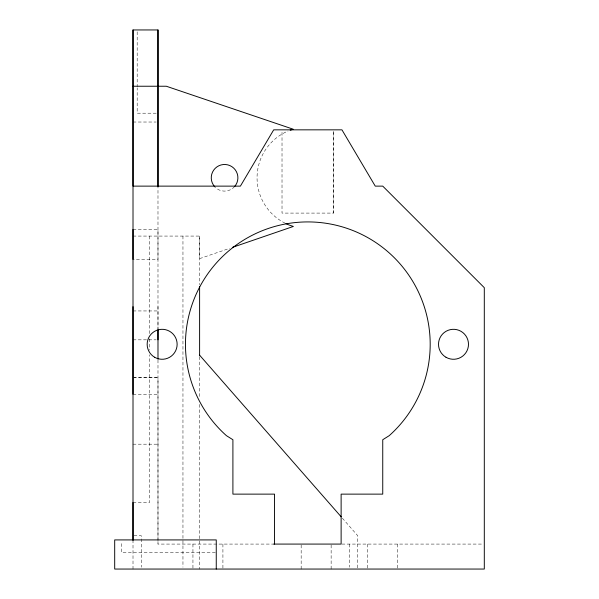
<?xml version="1.0" encoding="UTF-8"?>
<svg xmlns="http://www.w3.org/2000/svg" width="599" height="599" viewBox="0 0 599 599"><rect width="100%" height="100%" fill="white"/><g stroke="black" fill="none" stroke-linecap="round" stroke-linejoin="round"><path stroke-width="0.45" stroke-dasharray="3 2.25" d="M274.529 544.079L157.986 544.079L157.986 377.542L133.936 377.542M157.986 306.666L157.986 328.739L157.986 187.06M133.008 236.073L199.609 236.073L199.602 258.641L229.679 248.315M333.628 213.094L333.628 130.777L333.628 213.094L282.017 213.094L282.017 130.777M156.174 113.196L137.178 113.196L137.178 87.941M133.008 122.024L156.137 122.024M133.008 229.41L157.986 229.41L157.986 259.382L133.008 259.382M133.008 310.948L157.986 310.948M133.008 339.835L156.137 339.835M133.015 377.542L157.986 377.542M133.008 394.239L157.986 394.239M133.008 444.181L157.986 444.181M133.008 502.456L149.66 502.456L149.66 354.773M133.936 535.753L141.334 535.753L141.334 567.201M341.902 544.079L483.371 544.079M215.326 552.398L121.357 552.398L121.357 541.698M342.388 518.187L357.768 535.753L357.768 569.05M397.729 544.079L397.729 569.05M367.764 544.079L367.764 569.05M349.449 544.079L349.449 567.201M331.135 545L331.135 569.05M301.162 545L301.162 569.05M222.918 544.079L222.918 569.05M199.609 236.073L199.609 284.712M199.609 356.727L199.602 398.14M199.609 404.43L199.609 569.05M192.945 544.079L192.945 569.05M182.957 236.073L182.957 567.178M157.986 359.969L157.986 544.079M149.66 236.073L149.66 334.212M149.66 338.884L149.66 350.101M137.178 31.822L137.178 87.005M133.008 539.916L133.008 569.05M234.606 186.566A13.32 13.32 0 0 1 215.378 187.427M285.191 223.255A50.78 50.78 0 0 1 288.029 131.039"/><path stroke-width="0.9" d="M133.008 539.916L133.008 502.456M133.008 394.239L133.008 306.666M133.008 259.382L133.008 229.41M157.986 186.267L157.986 29.95L133.015 29.95L133.008 186.124L240.394 186.132L273.691 129.841L341.954 129.841L375.251 186.132L382.746 186.124L484.299 287.685L484.306 569.05L114.694 569.05L114.694 539.916L216.254 539.916L216.254 569.05M157.986 339.835L157.986 330.581M157.986 186.124L157.986 29.95M232.33 247.402L293.36 226.452L289.482 225.149A50.78 50.78 0 0 1 285.888 223.599M290.223 130.2L293.196 129.204L166.305 86.234L133.008 86.234M273.75 544.079L341.123 544.079L341.123 494.13L382.746 494.13L382.746 439.726L389.193 435.683A122.368 122.368 0 0 0 396.006 259.449A122.368 122.368 0 0 0 219.638 259.449A122.368 122.368 0 0 0 226.452 435.683L232.906 439.726L232.906 494.13L274.529 494.13L274.529 544.079M199.602 355.177L341.153 516.78M199.609 286.487L199.609 355.791M157.986 329.45L157.986 359.198M133.015 29.95L133.008 540.38M214.816 186.858A13.32 13.32 0 0 1 215.183 168.356A13.32 13.32 0 0 1 233.685 168.079A13.32 13.32 0 0 1 234.606 186.566M446.008 357.266A14.982 14.982 0 0 0 468.485 344.29A14.982 14.982 0 0 0 446.008 331.314A14.982 14.982 0 0 0 446.008 357.266M154.654 357.266A14.982 14.982 0 0 0 177.132 344.29A14.982 14.982 0 0 0 154.654 331.314A14.982 14.982 0 0 0 154.654 357.266"/></g></svg>
